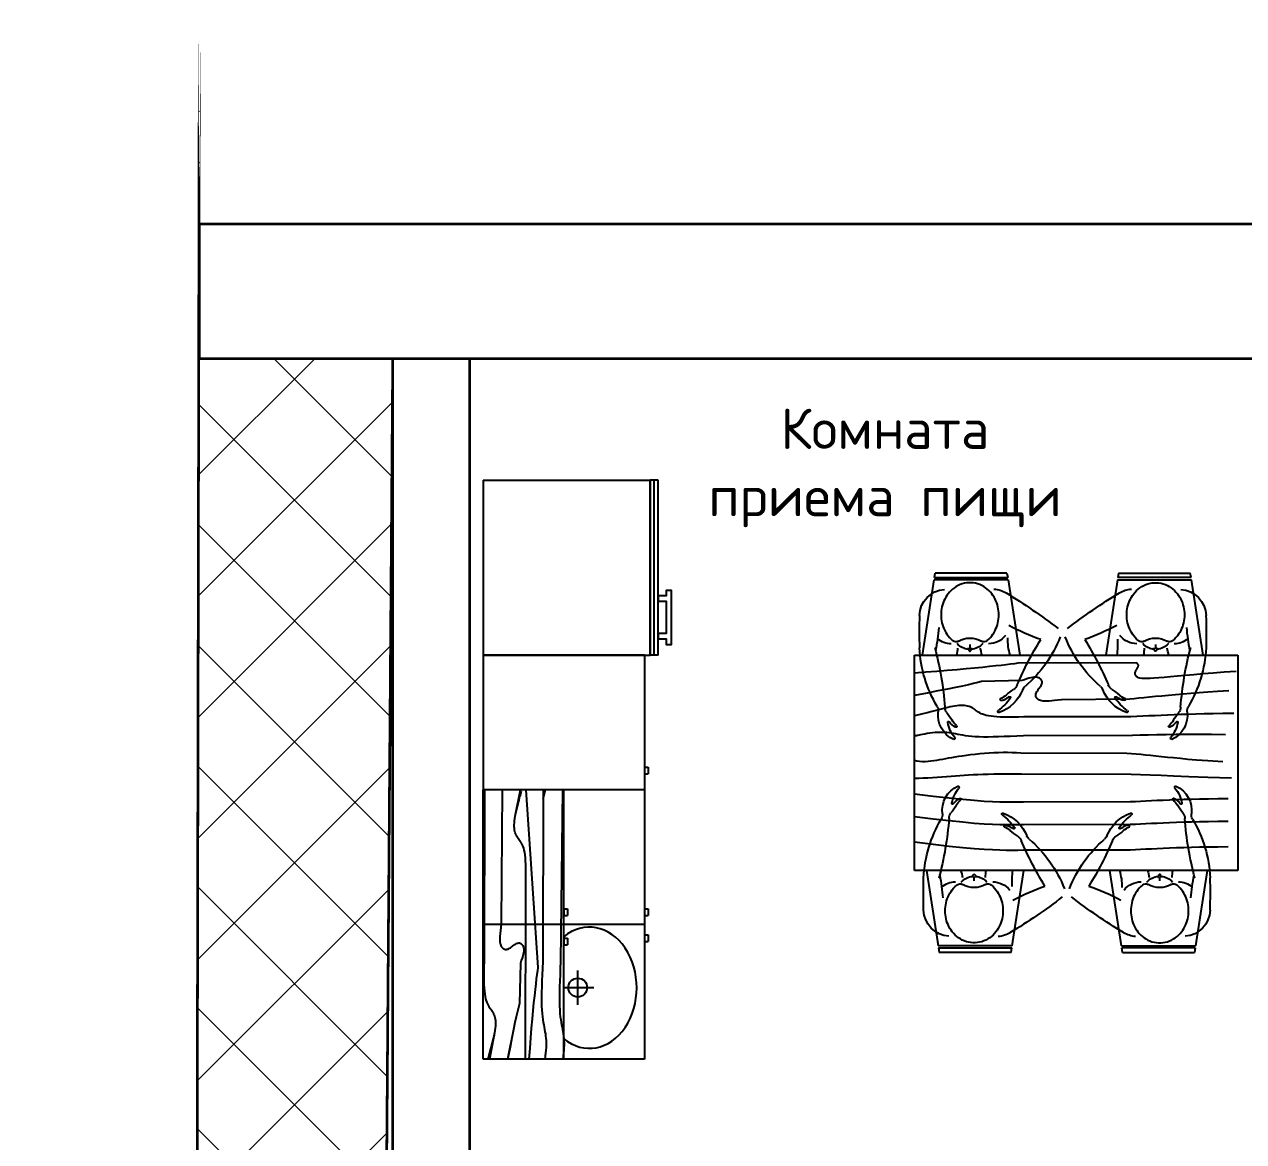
# Model space of a CAD drawing. Extents: x 2032930 to 2119419, y 2254097 to 2318481.
# Drawn here: x 2097140 to 2101666, y 2292414 to 2296561 of the extents above; entities that cross this region are included whole.
import ezdxf

# ---------------------------------------------------------------- set-up
doc = ezdxf.new("R2010")
doc.units = 0
doc.header["$LTSCALE"] = 50
for name, color, linetype in [('Наименование помещений', 7, 'CONTINUOUS'), ('Оборудование ПП', 7, 'CONTINUOUS'), ('Оборудование холодильное ПП', 5, 'CONTINUOUS')]:
    doc.layers.add(name, color=color, linetype=linetype)
doc.layers.add('Стены обмер', color=250, linetype='CONTINUOUS', lineweight=20)
doc.layers.add('Территория собственника', color=7, linetype='CONTINUOUS', lineweight=18)
doc.styles.get("Standard").update_dxf_attribs({"font": 'isocpeur.ttf'})

# ---------------------------------------------------------------- blocks, each defined once
blk = doc.blocks.new('*U89')
at = {"layer": 'Оборудование ПП', "color": 17, "linetype": 'ByBlock', "true_color": 0x78442b}
for p, q in [((0, 600), (1000, 600)), ((0, 0), (0, 600)), ((500, 0), (500, 600)), ((1000, 0), (1000, 600)), ((0, 300), (1000, 300)), ((449.1, 300), (424.6, 300)), ((424.6, 300), (424.6, 286.4)), ((449.1, 286.4), (424.6, 286.4)), ((449.1, 300), (449.1, 286.4)), ((558.1, 300), (533.7, 300)), ((533.7, 300), (533.7, 286.4)), ((558.1, 286.4), (533.7, 286.4)), ((558.1, 300), (558.1, 286.4)), ((1000, 0), (0, 0)), ((461.9, 0), (437.4, 0)), ((437.4, 0), (437.4, -13.6)), ((558.1, 0), (533.7, 0)), ((533.7, 0), (533.7, -13.6)), ((461.9, -13.6), (437.4, -13.6)), ((461.9, 0), (461.9, -13.6)), ((558.1, -13.6), (533.7, -13.6)), ((558.1, 0), (558.1, -13.6))]:
    blk.add_line(p, q, dxfattribs=at)
at = {"layer": 'Оборудование ПП', "color": 17, "linetype": 'Continuous', "true_color": 0x78442b}
for p, q in [((216.9, 588.4), (210.5, 586.2)), ((224.1, 590.4), (216.9, 588.4)), ((232.3, 592.1), (224.1, 590.4)), ((241.6, 593.5), (232.3, 592.1)), ((252.1, 594.7), (241.6, 593.5)), ((263.8, 595.6), (252.1, 594.7)), ((276.8, 596.3), (263.8, 595.6)), ((291.2, 596.6), (276.8, 596.3)), ((307.1, 596.8), (291.2, 596.6)), ((324.5, 596.6), (307.1, 596.8)), ((343.3, 596.3), (324.5, 596.6)), ((363.3, 595.7), (343.3, 596.3)), ((1000, 594.6), (363.3, 595.7)), ((38.3, 571.8), (0, 581.6)), ((98.2, 557.1), (0, 576.2)), ((51.1, 568.4), (38.3, 571.8)), ((62.1, 565.4), (51.1, 568.4)), ((71.8, 562.9), (62.1, 565.4)), ((80.8, 560.7), (71.8, 562.9)), ((89.6, 558.7), (80.8, 560.7)), ((106.6, 555.7), (98.2, 557.1)), ((114.7, 554.6), (106.6, 555.7)), ((122.4, 553.9), (114.7, 554.6)), ((129.8, 553.5), (122.4, 553.9)), ((136.8, 553.4), (129.8, 553.5)), ((143.3, 553.7), (136.8, 553.4)), ((149.3, 554.4), (143.3, 553.7)), ((154.8, 555.5), (149.3, 554.4)), ((159.9, 556.9), (154.8, 555.5)), ((164.6, 558.6), (159.9, 556.9)), ((169, 560.5), (164.6, 558.6)), ((173.2, 562.7), (169, 560.5)), ((177.1, 565.1), (173.2, 562.7)), ((180.8, 567.6), (177.1, 565.1)), ((184.4, 570.3), (180.8, 567.6)), ((188, 573), (184.4, 570.3)), ((191.7, 575.8), (188, 573)), ((195.7, 578.5), (191.7, 575.8)), ((200.1, 581.2), (195.7, 578.5)), ((205, 583.8), (200.1, 581.2)), ((210.5, 586.2), (205, 583.8)), ((110.1, 486.8), (0, 508.8)), ((44.7, 499.7), (4, 507.4)), ((79.9, 492.9), (44.7, 499.7)), ((407.9, 517.1), (407.7, 514.1)), ((407.7, 514.1), (408, 511)), ((408.6, 520.1), (407.9, 517.1)), ((408, 511), (408.7, 507.9)), ((409.7, 522.9), (408.6, 520.1)), ((408.7, 507.9), (410, 504.8)), ((411.3, 525.5), (409.7, 522.9)), ((410, 504.8), (411.7, 501.7)), ((413.3, 527.9), (411.3, 525.5)), ((411.7, 501.7), (413.8, 498.5)), ((415.7, 530.1), (413.3, 527.9)), ((413.8, 498.5), (416, 495.4)), ((418.5, 532.1), (415.7, 530.1)), ((421.8, 533.8), (418.5, 532.1)), ((425.7, 535.1), (421.8, 533.8)), ((430.3, 536.2), (425.7, 535.1)), ((435.6, 537), (430.3, 536.2)), ((441.8, 537.4), (435.6, 537)), ((449, 537.4), (441.8, 537.4)), ((457.3, 537.1), (449, 537.4)), ((466.8, 536.4), (457.3, 537.1)), ((477.4, 535.3), (466.8, 536.4)), ((489.4, 534), (477.4, 535.3)), ((502.6, 532.4), (489.4, 534)), ((1000, 528.9), (502.6, 532.4)), ((135.9, 481.5), (110.1, 486.8)), ((157.9, 476.7), (135.9, 481.5)), ((176.6, 472.4), (157.9, 476.7)), ((192.6, 468.4), (176.6, 472.4)), ((206.4, 464.6), (192.6, 468.4)), ((356, 461), (206.4, 464.6)), ((366.2, 457.8), (356, 461)), ((375, 454.9), (366.2, 457.8)), ((382.6, 452.5), (375, 454.9)), ((416, 495.4), (418.4, 492.3)), ((418.4, 492.3), (420.8, 489.2)), ((420.8, 489.2), (423.2, 486.1)), ((425.2, 454.5), (422.2, 452.4)), ((423.2, 486.1), (425.4, 482.9)), ((427.7, 456.8), (425.2, 454.5)), ((425.4, 482.9), (427.3, 479.8)), ((427.3, 479.8), (429, 476.7)), ((429.6, 459.3), (427.7, 456.8)), ((429, 476.7), (430.3, 473.6)), ((430.8, 462), (429.6, 459.3)), ((430.3, 473.6), (431.1, 470.6)), ((431.5, 464.8), (430.8, 462)), ((431.1, 470.6), (431.5, 467.6)), ((431.5, 467.6), (431.5, 464.8)), ((789.5, 451), (795, 453.5)), ((795, 453.5), (799.9, 456)), ((799.9, 456), (804.3, 458.7)), ((804.3, 458.7), (808.3, 461.5)), ((808.3, 461.5), (812, 464.3)), ((812, 464.3), (815.6, 467)), ((815.6, 467), (819.2, 469.7)), ((819.2, 469.7), (822.9, 472.2)), ((822.9, 472.2), (826.8, 474.6)), ((826.8, 474.6), (831, 476.7)), ((831, 476.7), (835.4, 478.7)), ((835.4, 478.7), (840.1, 480.4)), ((840.1, 480.4), (845.2, 481.8)), ((845.2, 481.8), (850.7, 482.8)), ((850.7, 482.8), (856.7, 483.6)), ((856.7, 483.6), (863.2, 483.9)), ((863.2, 483.9), (870.2, 483.8)), ((870.2, 483.8), (877.6, 483.4)), ((877.6, 483.4), (885.3, 482.7)), ((885.3, 482.7), (893.4, 481.6)), ((893.4, 481.6), (901.8, 480.2)), ((901.8, 480.2), (1000, 461.1)), ((910.4, 478.6), (919.2, 476.6)), ((919.2, 476.6), (928.2, 474.4)), ((928.2, 474.4), (937.9, 471.8)), ((937.9, 471.8), (948.9, 468.9)), ((948.9, 468.9), (961.7, 465.5)), ((961.7, 465.5), (1000, 459.4)), ((976.9, 461.6), (995.1, 457.1)), ((0, 442.7), (636.7, 441.5)), ((40.7, 426.7), (0, 429.8)), ((79.2, 423.6), (40.7, 426.7)), ((115.4, 420.6), (79.2, 423.6)), ((149.3, 417.7), (115.4, 420.6)), ((180.7, 414.8), (149.3, 417.7)), ((209.5, 412), (180.7, 414.8)), ((235.6, 409.3), (209.5, 412)), ((259, 406.8), (235.6, 409.3)), ((1000, 441.4), (341, 396.7)), ((389.2, 450.5), (382.6, 452.5)), ((395, 449.1), (389.2, 450.5)), ((400.4, 448.2), (395, 449.1)), ((405.5, 448), (400.4, 448.2)), ((410.2, 448.4), (405.5, 448)), ((414.6, 449.3), (410.2, 448.4)), ((418.6, 450.6), (414.6, 449.3)), ((422.2, 452.4), (418.6, 450.6)), ((636.7, 441.5), (656.7, 441)), ((656.7, 441), (675.5, 440.6)), ((675.5, 440.6), (692.9, 440.5)), ((692.9, 440.5), (708.8, 440.6)), ((708.8, 440.6), (723.2, 441)), ((723.2, 441), (736.2, 441.7)), ((736.2, 441.7), (747.9, 442.6)), ((747.9, 442.6), (758.4, 443.8)), ((758.4, 443.8), (767.7, 445.2)), ((767.7, 445.2), (775.9, 446.9)), ((775.9, 446.9), (783.1, 448.8)), ((783.1, 448.8), (789.5, 451)), ((33.8, 366.6), (0, 370.1)), ((23.9, 367.6), (14.1, 368.9)), ((43.3, 365.9), (33.8, 366.6)), ((52.5, 365.6), (43.3, 365.9)), ((61.2, 365.6), (52.5, 365.6)), ((69.5, 366), (61.2, 365.6)), ((77.7, 366.6), (69.5, 366)), ((85.7, 367.5), (77.7, 366.6)), ((93.7, 368.6), (85.7, 367.5)), ((101.8, 370), (93.7, 368.6)), ((110, 371.5), (101.8, 370)), ((118.5, 373.1), (110, 371.5)), ((127.4, 374.8), (118.5, 373.1)), ((136.8, 376.4), (127.4, 374.8)), ((146.9, 378.1), (136.8, 376.4)), ((157.9, 379.5), (146.9, 378.1)), ((169.9, 380.8), (157.9, 379.5)), ((183, 381.9), (169.9, 380.8)), ((197.4, 382.6), (183, 381.9)), ((213.3, 382.9), (197.4, 382.6)), ((230.5, 382.9), (213.3, 382.9)), ((249.1, 382.6), (230.5, 382.9)), ((269.1, 382), (249.1, 382.6)), ((279.8, 404.4), (259, 406.8)), ((290.5, 381.3), (269.1, 382)), ((298.1, 402.2), (279.8, 404.4)), ((313.2, 380.4), (290.5, 381.3)), ((314.3, 400.1), (298.1, 402.2)), ((337.3, 379.4), (313.2, 380.4)), ((328.5, 398.3), (314.3, 400.1)), ((341, 396.7), (328.5, 398.3)), ((362.7, 378.4), (337.3, 379.4)), ((1000, 377.1), (362.7, 378.4)), ((966.7, 376.9), (1000, 367.4)), ((33.8, 300.1), (0, 303.6)), ((23.9, 301.1), (14.1, 302.4)), ((43.3, 299.4), (33.8, 300.1)), ((52.5, 299.1), (43.3, 299.4)), ((61.2, 299.1), (52.5, 299.1)), ((69.5, 299.5), (61.2, 299.1)), ((77.7, 300.1), (69.5, 299.5)), ((85.7, 301), (77.7, 300.1)), ((93.7, 302.2), (85.7, 301)), ((101.8, 303.5), (93.7, 302.2)), ((110, 305), (101.8, 303.5)), ((118.5, 306.6), (110, 305)), ((127.4, 308.3), (118.5, 306.6)), ((136.8, 310), (127.4, 308.3)), ((146.9, 311.6), (136.8, 310)), ((157.9, 313.1), (146.9, 311.6)), ((169.9, 314.4), (157.9, 313.1)), ((183, 315.4), (169.9, 314.4)), ((197.4, 316.1), (183, 315.4)), ((213.3, 316.4), (197.4, 316.1)), ((230.5, 316.4), (213.3, 316.4)), ((249.1, 316.1), (230.5, 316.4)), ((269.1, 315.6), (249.1, 316.1)), ((290.5, 314.8), (269.1, 315.6)), ((313.2, 313.9), (290.5, 314.8)), ((337.3, 313), (313.2, 313.9)), ((362.7, 311.9), (337.3, 313)), ((1000, 304.3), (362.7, 311.9))]:
    blk.add_line(p, q, dxfattribs=at)
at = {"layer": 'Оборудование ПП', "color": 5, "ltscale": 10}
for p, q in [((265.9, 300), (265.9, 188.3)), ((201.6, 248.3), (329.1, 248.3))]:
    blk.add_line(p, q, dxfattribs=at)
blk.add_circle((265.9, 248.3), 35, dxfattribs=at)
blk.add_ellipse((265.4, 205), major_axis=(225, 0), ratio=0.780262, start_param=2.569653, end_param=6.855125, dxfattribs=at)
blk = doc.blocks.new('*U865')
at = {"layer": 'Оборудование ПП', "color": 17, "linetype": 'ByBlock', "true_color": 0x78442b}
for p, q in [((41.3, 667.7), (41.3, 47.7)), ((691.3, 667.7), (41.3, 667.7)), ((691.3, 667.7), (691.3, 47.7)), ((691.3, 47.7), (41.3, 47.7))]:
    blk.add_line(p, q, dxfattribs=at)
at = {"layer": 'Оборудование холодильное ПП'}
for p, q in [((41.2, 17.8), (41.3, 47.7)), ((41.3, 47.7), (691.3, 47.7)), ((691.2, 17.8), (691.3, 47.7)), ((41.2, 32.8), (691.3, 32.8)), ((41.2, 17.8), (691.2, 17.8))]:
    blk.add_line(p, q, dxfattribs=at)
blk.add_lwpolyline([(101.3, 17.7), (101.3, -12.3), (81.3, -12.3), (81.3, -32.3), (281.3, -32.3), (281.3, -12.3), (261.3, -12.3), (261.3, 17.7), (241.3, 17.7), (241.3, -12.3), (121.3, -12.3), (121.3, 17.7), (101.3, 17.7)], dxfattribs=at)
blk = doc.blocks.new('*U680')
at = {"layer": 'Оборудование ПП', "color": 17, "linetype": 'Continuous', "true_color": 0x78442b}
for p, q in [((88.1, 1087.6), (90.7, 1104.2)), ((88.1, 1087.6), (359.8, 1087.6)), ((357.3, 1104.2), (90.7, 1104.2)), ((357.3, 1104.2), (359.9, 1087.6)), ((771.2, 1104.2), (768.6, 1087.6)), ((1040.4, 1087.6), (768.6, 1087.6)), ((771.2, 1104.2), (1037.7, 1104.2)), ((1040.4, 1087.6), (1037.7, 1104.2)), ((43.2, 800.2), (86.8, 1079.2)), ((361.1, 1079.2), (86.7, 1079.2)), ((361.2, 1079.2), (404.8, 800.2)), ((767.3, 1079.2), (723.7, 800.2)), ((767.3, 1079.2), (1041.7, 1079.2)), ((1085.3, 800.2), (1041.7, 1079.2)), ((-1.8, 800.2), (-1.8, 0.5)), ((1198.3, 800.2), (-1.8, 800.2)), ((1198.3, 0.5), (1198.3, 800.2)), ((314.9, 724.9), (287.8, 723.9)), ((339, 725.3), (314.9, 724.9)), ((361.5, 725.4), (339, 725.3)), ((382.6, 725.3), (361.5, 725.4)), ((402.7, 724.8), (382.6, 725.3)), ((799.3, 724.2), (402.7, 724.8)), ((818.5, 723.4), (799.3, 724.2)), ((67.7, 703.9), (-1.8, 695.5)), ((127.1, 710.6), (67.7, 703.9)), ((177.6, 715.7), (127.1, 710.6)), ((220.4, 719.5), (177.6, 715.7)), ((256.8, 722.2), (220.4, 719.5)), ((287.8, 723.9), (256.8, 722.2)), ((837.8, 722.5), (818.5, 723.4)), ((857.4, 721.5), (837.8, 722.5)), ((877.8, 720.5), (857.4, 721.5)), ((899.1, 719.4), (877.8, 720.5)), ((921.7, 718.4), (899.1, 719.4)), ((945.6, 717.4), (921.7, 718.4)), ((970.9, 716.5), (945.6, 717.4)), ((997.8, 715.6), (970.9, 716.5)), ((1026.5, 714.8), (997.8, 715.6)), ((1057, 714.1), (1026.5, 714.8)), ((1089.5, 713.5), (1057, 714.1)), ((1124.4, 713.1), (1089.5, 713.5)), ((1163.3, 712.9), (1124.4, 713.1)), ((67.7, 609.5), (-1.8, 601.1)), ((127.1, 616.2), (67.7, 609.5)), ((177.6, 621.3), (127.1, 616.2)), ((220.4, 625.1), (177.6, 621.3)), ((256.8, 627.8), (220.4, 625.1)), ((287.8, 629.5), (256.8, 627.8)), ((314.9, 630.5), (287.8, 629.5)), ((339, 630.9), (314.9, 630.5)), ((361.5, 631.1), (339, 630.9)), ((382.6, 630.9), (361.5, 631.1)), ((402.7, 630.4), (382.6, 630.9)), ((799.3, 629.8), (402.7, 630.4)), ((818.5, 629), (799.3, 629.8)), ((837.8, 628.1), (818.5, 629)), ((857.4, 627.1), (837.8, 628.1)), ((877.8, 626.1), (857.4, 627.1)), ((899.1, 625.1), (877.8, 626.1)), ((921.7, 624), (899.1, 625.1)), ((945.6, 623), (921.7, 624)), ((970.9, 622.1), (945.6, 623)), ((997.8, 621.2), (970.9, 622.1)), ((1026.5, 620.4), (997.8, 621.2)), ((1057, 619.7), (1026.5, 620.4)), ((1089.5, 619.1), (1057, 619.7)), ((1124.4, 618.7), (1089.5, 619.1)), ((1163.3, 618.5), (1124.4, 618.7)), ((256.8, 543.6), (220.4, 540.9)), ((287.8, 545.3), (256.8, 543.6)), ((314.9, 546.3), (287.8, 545.3)), ((339, 546.8), (314.9, 546.3)), ((361.5, 546.9), (339, 546.8)), ((382.6, 546.7), (361.5, 546.9)), ((402.7, 546.3), (382.6, 546.7)), ((799.3, 545.6), (402.7, 546.3)), ((818.5, 544.8), (799.3, 545.6)), ((837.8, 543.9), (818.5, 544.8)), ((857.4, 542.9), (837.8, 543.9)), ((67.7, 525.3), (-1.8, 516.9)), ((127.1, 532), (67.7, 525.3)), ((177.6, 537.2), (127.1, 532)), ((220.4, 540.9), (177.6, 537.2)), ((877.8, 541.9), (857.4, 542.9)), ((899.1, 540.9), (877.8, 541.9)), ((921.7, 539.8), (899.1, 540.9)), ((945.6, 538.9), (921.7, 539.8)), ((970.9, 537.9), (945.6, 538.9)), ((997.8, 537), (970.9, 537.9)), ((1026.5, 536.2), (997.8, 537)), ((1057, 535.5), (1026.5, 536.2)), ((1089.5, 535), (1057, 535.5)), ((1124.4, 534.5), (1089.5, 535)), ((1163.3, 534.3), (1124.4, 534.5)), ((14.2, 458.4), (-1.8, 458.6)), ((30.8, 457.9), (14.2, 458.4)), ((47.8, 457.1), (30.8, 457.9)), ((65.2, 456.1), (47.8, 457.1)), ((82.7, 454.9), (65.2, 456.1)), ((100.1, 453.6), (82.7, 454.9)), ((117.4, 452.3), (100.1, 453.6)), ((1087.2, 455), (1017, 452.3)), ((1174.6, 457.8), (1087.2, 455)), ((134.3, 451), (117.4, 452.3)), ((150.7, 449.7), (134.3, 451)), ((166.9, 448.5), (150.7, 449.7)), ((183, 447.4), (166.9, 448.5)), ((199.3, 446.4), (183, 447.4)), ((216.1, 445.4), (199.3, 446.4)), ((233.6, 444.6), (216.1, 445.4)), ((252.1, 443.9), (233.6, 444.6)), ((271.7, 443.3), (252.1, 443.9)), ((292.8, 442.9), (271.7, 443.3)), ((315.4, 442.6), (292.8, 442.9)), ((339.9, 442.5), (315.4, 442.6)), ((366.5, 442.6), (339.9, 442.5)), ((395.2, 443), (366.5, 442.6)), ((803.3, 443.7), (395.2, 443)), ((837.1, 444.7), (803.3, 443.7)), ((873.6, 446.1), (837.1, 444.7)), ((913.7, 447.9), (873.6, 446.1)), ((960.3, 449.9), (913.7, 447.9)), ((1017, 452.3), (960.3, 449.9)), ((7.8, 394.5), (-1.8, 392)), ((17.7, 396.1), (7.8, 394.5)), ((27.8, 396.7), (17.7, 396.1)), ((38.2, 396.6), (27.8, 396.7)), ((48.8, 395.8), (38.2, 396.6)), ((59.4, 394.6), (48.8, 395.8)), ((70.1, 393), (59.4, 394.6)), ((80.8, 391.3), (70.1, 393)), ((91.5, 389.4), (80.8, 391.3)), ((102.2, 387.5), (91.5, 389.4)), ((113.2, 385.5), (102.2, 387.5)), ((124.5, 383.5), (113.2, 385.5)), ((136.2, 381.5), (124.5, 383.5)), ((148.7, 379.5), (136.2, 381.5)), ((161.8, 377.4), (148.7, 379.5)), ((175.9, 375.3), (161.8, 377.4)), ((191, 373.2), (175.9, 375.3)), ((206.9, 371.2), (191, 373.2)), ((223.5, 369.3), (206.9, 371.2)), ((240.6, 367.5), (223.5, 369.3)), ((258.1, 365.9), (240.6, 367.5)), ((275.7, 364.6), (258.1, 365.9)), ((293.2, 363.5), (275.7, 364.6)), ((310.6, 362.8), (293.2, 363.5)), ((327.6, 362.5), (310.6, 362.8)), ((344.3, 362.5), (327.6, 362.5)), ((360.8, 362.9), (344.3, 362.5)), ((377.2, 363.5), (360.8, 362.9)), ((393.6, 364.4), (377.2, 363.5)), ((787.1, 365.5), (393.6, 364.4)), ((803.9, 366.9), (787.1, 365.5)), ((820.9, 368.4), (803.9, 366.9)), ((838.3, 370), (820.9, 368.4)), ((856.2, 371.7), (838.3, 370)), ((874.9, 373.6), (856.2, 371.7)), ((894.5, 375.6), (874.9, 373.6)), ((915.2, 377.8), (894.5, 375.6)), ((937.1, 380.1), (915.2, 377.8)), ((960.5, 382.5), (937.1, 380.1)), ((985.4, 385), (960.5, 382.5)), ((1012.7, 387.7), (985.4, 385)), ((1045.5, 390.5), (1012.7, 387.7)), ((1087.8, 393.3), (1045.5, 390.5)), ((1143.4, 396.3), (1087.8, 393.3)), ((0.8, 300.3), (-1.8, 300.3)), ((2.6, 300.3), (0.8, 300.3)), ((3.9, 300.2), (2.6, 300.3)), ((5.1, 300), (3.9, 300.2)), ((6.5, 299.7), (5.1, 300)), ((8.5, 299.2), (6.5, 299.7)), ((11.4, 298.5), (8.5, 299.2)), ((15.6, 297.6), (11.4, 298.5)), ((21.3, 296.4), (15.6, 297.6)), ((28.3, 295.1), (21.3, 296.4)), ((36.5, 293.6), (28.3, 295.1)), ((45.5, 292.2), (36.5, 293.6)), ((55, 290.8), (45.5, 292.2)), ((64.9, 289.5), (55, 290.8)), ((74.7, 288.5), (64.9, 289.5)), ((84.3, 287.8), (74.7, 288.5)), ((93.4, 287.5), (84.3, 287.8)), ((102.1, 287.5), (93.4, 287.5)), ((110.5, 287.9), (102.1, 287.5)), ((118.6, 288.5), (110.5, 287.9)), ((126.7, 289.4), (118.6, 288.5)), ((134.7, 290.6), (126.7, 289.4)), ((142.7, 291.9), (134.7, 290.6)), ((150.9, 293.4), (142.7, 291.9)), ((159.4, 295), (150.9, 293.4)), ((168.3, 296.7), (159.4, 295)), ((177.7, 298.4), (168.3, 296.7)), ((187.9, 300), (177.7, 298.4)), ((198.9, 301.5), (187.9, 300)), ((210.9, 302.8), (198.9, 301.5)), ((224, 303.8), (210.9, 302.8)), ((238.4, 304.5), (224, 303.8)), ((254.2, 304.8), (238.4, 304.5)), ((271.4, 304.8), (254.2, 304.8)), ((290, 304.5), (271.4, 304.8)), ((310.1, 304), (290, 304.5)), ((331.4, 303.2), (310.1, 304)), ((354.2, 302.3), (331.4, 303.2)), ((378.2, 301.4), (354.2, 302.3)), ((403.6, 300.3), (378.2, 301.4)), ((807.3, 299.3), (403.6, 300.3)), ((835.6, 298.3), (807.3, 299.3)), ((865.8, 297.4), (835.6, 298.3)), ((898.1, 296.6), (865.8, 297.4)), ((932.8, 296), (898.1, 296.6)), ((970.2, 295.5), (932.8, 296)), ((1010.5, 295.4), (970.2, 295.5)), ((1054.1, 295.5), (1010.5, 295.4)), ((1101.2, 295.9), (1054.1, 295.5)), ((1152.4, 296.8), (1101.2, 295.9)), ((282.6, 227.7), (273.3, 226.2)), ((293.1, 228.8), (282.6, 227.7)), ((304.7, 229.7), (293.1, 228.8)), ((317.8, 230.4), (304.7, 229.7)), ((332.2, 230.8), (317.8, 230.4)), ((348.1, 230.9), (332.2, 230.8)), ((365.5, 230.8), (348.1, 230.9)), ((384.2, 230.4), (365.5, 230.8)), ((404.2, 229.9), (384.2, 230.4)), ((802.1, 229.2), (404.2, 229.9)), ((823.8, 228.3), (802.1, 229.2)), ((846.1, 227.4), (823.8, 228.3)), ((868.8, 226.4), (846.1, 227.4)), ((891.7, 225.4), (868.8, 226.4)), ((24.1, 219.5), (-1.8, 225.4)), ((45.8, 214.3), (24.1, 219.5)), ((64, 209.8), (45.8, 214.3)), ((79.2, 205.9), (64, 209.8)), ((92.1, 202.5), (79.2, 205.9)), ((103, 199.6), (92.1, 202.5)), ((112.8, 197), (103, 199.6)), ((121.8, 194.8), (112.8, 197)), ((130.5, 192.9), (121.8, 194.8)), ((139.1, 191.2), (130.5, 192.9)), ((147.5, 189.8), (139.1, 191.2)), ((155.6, 188.7), (147.5, 189.8)), ((163.4, 188), (155.6, 188.7)), ((170.8, 187.6), (163.4, 188)), ((177.7, 187.5), (170.8, 187.6)), ((184.2, 187.9), (177.7, 187.5)), ((190.2, 188.6), (184.2, 187.9)), ((195.8, 189.7), (190.2, 188.6)), ((200.9, 191), (195.8, 189.7)), ((205.6, 192.7), (200.9, 191)), ((210, 194.7), (205.6, 192.7)), ((214.1, 196.9), (210, 194.7)), ((218, 199.2), (214.1, 196.9)), ((221.7, 201.8), (218, 199.2)), ((225.3, 204.4), (221.7, 201.8)), ((228.9, 207.2), (225.3, 204.4)), ((232.7, 209.9), (228.9, 207.2)), ((236.7, 212.7), (232.7, 209.9)), ((241, 215.4), (236.7, 212.7)), ((245.9, 218), (241, 215.4)), ((251.5, 220.4), (245.9, 218)), ((257.8, 222.6), (251.5, 220.4)), ((265.1, 224.5), (257.8, 222.6)), ((273.3, 226.2), (265.1, 224.5)), ((914.6, 224.3), (891.7, 225.4)), ((938, 223.3), (914.6, 224.3)), ((962.1, 222.3), (938, 223.3)), ((987.3, 221.4), (962.1, 222.3)), ((1014, 220.5), (987.3, 221.4)), ((1042.6, 219.7), (1014, 220.5)), ((1073.4, 219), (1042.6, 219.7)), ((1106.9, 218.4), (1073.4, 219)), ((1143.4, 217.9), (1106.9, 218.4)), ((1184.1, 217.5), (1143.4, 217.9)), ((45, 141.6), (-1.8, 150.4)), ((85.6, 133.8), (45, 141.6)), ((448.8, 151.3), (448.6, 148.3)), ((448.6, 148.3), (448.9, 145.2)), ((449.5, 154.2), (448.8, 151.3)), ((448.9, 145.2), (449.7, 142.1)), ((450.6, 157), (449.5, 154.2)), ((449.7, 142.1), (451, 138.9)), ((452.2, 159.6), (450.6, 157)), ((451, 138.9), (452.7, 135.8)), ((454.2, 162.1), (452.2, 159.6)), ((452.7, 135.8), (454.7, 132.7)), ((456.6, 164.3), (454.2, 162.1)), ((459.4, 166.2), (456.6, 164.3)), ((462.7, 167.9), (459.4, 166.2)), ((466.6, 169.3), (462.7, 167.9)), ((471.2, 170.3), (466.6, 169.3)), ((476.6, 171.1), (471.2, 170.3)), ((482.8, 171.5), (476.6, 171.1)), ((490, 171.5), (482.8, 171.5)), ((498.3, 171.2), (490, 171.5)), ((507.7, 170.5), (498.3, 171.2)), ((518.4, 169.5), (507.7, 170.5)), ((530.3, 168.1), (518.4, 169.5)), ((543.6, 166.5), (530.3, 168.1)), ((797.5, 164.7), (543.6, 166.5)), ((813.5, 162.8), (797.5, 164.7)), ((831, 160.8), (813.5, 162.8)), ((850, 158.7), (831, 160.8)), ((870.6, 156.6), (850, 158.7)), ((892.7, 154.5), (870.6, 156.6)), ((916.2, 152.4), (892.7, 154.5)), ((941.2, 150.2), (916.2, 152.4)), ((967.6, 148), (941.2, 150.2)), ((995.4, 145.6), (967.6, 148)), ((1024.4, 143.2), (995.4, 145.6)), ((1054.8, 140.7), (1024.4, 143.2)), ((1086.8, 138), (1054.8, 140.7)), ((1122.9, 135.5), (1086.8, 138)), ((120.8, 127), (85.6, 133.8)), ((151, 121), (120.8, 127)), ((176.8, 115.6), (151, 121)), ((198.8, 110.9), (176.8, 115.6)), ((217.5, 106.5), (198.8, 110.9)), ((233.5, 102.5), (217.5, 106.5)), ((247.3, 98.7), (233.5, 102.5)), ((396.9, 95.2), (247.3, 98.7)), ((407.2, 91.9), (396.9, 95.2)), ((415.9, 89), (407.2, 91.9)), ((454.7, 132.7), (457, 129.6)), ((457, 129.6), (459.4, 126.4)), ((459.4, 126.4), (461.8, 123.3)), ((461.8, 123.3), (464.1, 120.2)), ((464.1, 120.2), (466.3, 117.1)), ((468.6, 90.9), (466.1, 88.6)), ((466.3, 117.1), (468.3, 114)), ((468.3, 114), (469.9, 110.8)), ((470.5, 93.5), (468.6, 90.9)), ((469.9, 110.8), (471.2, 107.8)), ((471.7, 96.1), (470.5, 93.5)), ((471.2, 107.8), (472.1, 104.7)), ((472.4, 98.9), (471.7, 96.1)), ((472.1, 104.7), (472.5, 101.8)), ((472.5, 101.8), (472.4, 98.9)), ((1165.6, 133.2), (1122.9, 135.5)), ((40.9, 64), (-1.8, 67.1)), ((81.6, 60.9), (40.9, 64)), ((120.1, 57.8), (81.6, 60.9)), ((156.4, 54.8), (120.1, 57.8)), ((190.3, 51.8), (156.4, 54.8)), ((221.6, 48.9), (190.3, 51.8)), ((250.5, 46.2), (221.6, 48.9)), ((276.6, 43.5), (250.5, 46.2)), ((423.5, 86.6), (415.9, 89)), ((430.1, 84.6), (423.5, 86.6)), ((436, 83.2), (430.1, 84.6)), ((441.4, 82.4), (436, 83.2)), ((446.4, 82.2), (441.4, 82.4)), ((451.2, 82.5), (446.4, 82.2)), ((455.6, 83.4), (451.2, 82.5)), ((459.6, 84.8), (455.6, 83.4)), ((463.1, 86.5), (459.6, 84.8)), ((466.1, 88.6), (463.1, 86.5)), ((817.9, 71.1), (817.7, 68.3)), ((817.7, 68.3), (818, 65.6)), ((818.5, 73.8), (817.9, 71.1)), ((818, 65.6), (818.6, 62.8)), ((819.7, 76.4), (818.5, 73.8)), ((818.6, 62.8), (819.5, 60.1)), ((819.5, 60.1), (820.6, 57.6)), ((821.4, 78.8), (819.7, 76.4)), ((820.6, 57.6), (822, 55.2)), ((823.6, 81), (821.4, 78.8)), ((822, 55.2), (823.4, 52.9)), ((823.4, 52.9), (824.9, 50.6)), ((826.6, 82.9), (823.6, 81)), ((824.9, 50.6), (826.2, 48.4)), ((826.2, 48.4), (827.5, 46.3)), ((830.5, 84.6), (826.6, 82.9)), ((827.5, 46.3), (828.5, 44.2)), ((835.5, 85.9), (830.5, 84.6)), ((842, 86.9), (835.5, 85.9)), ((850.2, 87.5), (842, 86.9)), ((860.3, 87.6), (850.2, 87.5)), ((872.7, 87.3), (860.3, 87.6)), ((887.5, 86.5), (872.7, 87.3)), ((905, 85.2), (887.5, 86.5)), ((925.3, 83.5), (905, 85.2)), ((948.4, 81.4), (925.3, 83.5)), ((974.4, 78.9), (948.4, 81.4)), ((1003.2, 76.2), (974.4, 78.9)), ((1035, 73.3), (1003.2, 76.2)), ((1069.8, 70.2), (1035, 73.3)), ((1107.5, 67.1), (1069.8, 70.2)), ((1148.5, 64), (1107.5, 67.1)), ((1193.1, 61), (1148.5, 64)), ((-1.8, 0.5), (1198.3, 0.5)), ((27.8, 0.5), (71.4, -278.6)), ((299.9, 41), (276.6, 43.5)), ((320.7, 38.6), (299.9, 41)), ((339.1, 36.3), (320.7, 38.6)), ((355.3, 34.3), (339.1, 36.3)), ((345.8, -278.6), (389.3, 0.5)), ((369.5, 32.4), (355.3, 34.3)), ((381.9, 30.8), (369.5, 32.4)), ((823.3, 29.4), (381.9, 30.8)), ((751.9, -278.6), (708.3, 0.5)), ((825.3, 30.8), (823.3, 29.4)), ((826.9, 32.4), (825.3, 30.8)), ((828.1, 34.1), (826.9, 32.4)), ((829, 36), (828.1, 34.1)), ((828.5, 44.2), (829.2, 42.1)), ((829.4, 38), (829, 36)), ((829.2, 42.1), (829.5, 40)), ((829.5, 40), (829.4, 38)), ((1069.8, 0.5), (1026.2, -278.6)), ((345.7, -278.6), (71.3, -278.6)), ((72.6, -286.9), (344.4, -286.9)), ((72.7, -286.9), (75.3, -303.6)), ((341.8, -303.6), (75.3, -303.6)), ((341.8, -303.6), (344.5, -286.9)), ((751.9, -278.6), (1026.3, -278.6)), ((1025, -286.9), (753.2, -286.9)), ((755.8, -303.6), (753.2, -286.9)), ((755.8, -303.6), (1022.3, -303.6)), ((1024.9, -286.9), (1022.3, -303.6))]:
    blk.add_line(p, q, dxfattribs=at)
at = {"layer": 'Оборудование ПП', "color": 3}
for p, q in [((219.7, 839), (219.7, 822.4)), ((908.7, 839), (908.7, 822.4)), ((204.3, -38.3), (204.3, -21.8)), ((893.3, -38.3), (893.3, -21.8))]:
    blk.add_line(p, q, dxfattribs=at)
for points in [[(283, 853.6), (284, 854.4), (290, 859.8), (295.5, 865.5), (300.6, 871.6), (305.3, 877.9), (309.4, 884.5), (313.1, 891.3), (316.4, 898.3), (319.2, 905.4), (321.6, 912.6), (323.5, 919.9), (325, 927.3), (326.1, 934.8), (326.7, 942.2), (326.9, 949.7), (326.7, 957.2), (326.1, 964.6), (325, 972.1), (323.5, 979.5), (321.6, 986.8), (319.2, 994), (316.4, 1001.1), (313.1, 1008.1), (309.4, 1014.9), (305.3, 1021.5), (300.6, 1027.8), (295.5, 1033.9), (290, 1039.6), (284, 1045), (277.6, 1049.9), (270.8, 1054.4), (263.6, 1058.3), (256.1, 1061.7), (248.4, 1064.4), (240.3, 1066.5), (232.2, 1068), (223.9, 1068.7), (215.6, 1068.7), (207.3, 1068), (199.1, 1066.5), (191.1, 1064.4), (183.4, 1061.7), (175.9, 1058.3), (168.7, 1054.4), (161.9, 1049.9), (155.5, 1045), (149.5, 1039.6), (144, 1033.9), (138.9, 1027.8), (134.2, 1021.5), (130.1, 1014.9), (126.3, 1008.1), (123.1, 1001.1), (120.3, 994), (117.9, 986.8), (116, 979.5), (114.5, 972.1), (113.4, 964.6), (112.8, 957.2), (112.6, 949.7), (112.8, 942.2), (113.4, 934.8), (114.5, 927.3), (116, 919.9), (117.9, 912.6), (120.3, 905.4), (123.1, 898.3), (126.3, 891.3), (130.1, 884.5), (134.2, 877.9), (138.9, 871.6), (143.9, 865.5), (149.5, 859.8), (155.5, 854.4), (156.5, 853.6)], [(845.5, 853.6), (844.4, 854.4), (838.4, 859.8), (832.9, 865.5), (827.8, 871.6), (823.2, 877.9), (819, 884.5), (815.3, 891.3), (812, 898.3), (809.2, 905.4), (806.9, 912.6), (804.9, 919.9), (803.4, 927.3), (802.4, 934.8), (801.7, 942.2), (801.5, 949.7), (801.7, 957.2), (802.4, 964.6), (803.4, 972.1), (804.9, 979.5), (806.9, 986.8), (809.2, 994), (812, 1001.1), (815.3, 1008.1), (819, 1014.9), (823.2, 1021.5), (827.8, 1027.8), (832.9, 1033.9), (838.4, 1039.6), (844.4, 1045), (850.8, 1049.9), (857.6, 1054.4), (864.8, 1058.3), (872.3, 1061.7), (880.1, 1064.4), (888.1, 1066.5), (896.3, 1068), (904.5, 1068.7), (912.9, 1068.7), (921.1, 1068), (929.3, 1066.5), (937.3, 1064.4), (945.1, 1061.7), (952.6, 1058.3), (959.8, 1054.4), (966.6, 1049.9), (973, 1045), (978.9, 1039.6), (984.5, 1033.9), (989.6, 1027.8), (994.2, 1021.5), (998.4, 1014.9), (1002.1, 1008.1), (1005.4, 1001.1), (1008.2, 994), (1010.5, 986.8), (1012.5, 979.5), (1013.9, 972.1), (1015, 964.6), (1015.6, 957.2), (1015.9, 949.7), (1015.6, 942.2), (1015, 934.8), (1014, 927.3), (1012.5, 919.9), (1010.5, 912.6), (1008.2, 905.4), (1005.4, 898.3), (1002.1, 891.3), (998.4, 884.5), (994.2, 877.9), (989.6, 871.6), (984.5, 865.5), (978.9, 859.8), (973, 854.4), (971.9, 853.6)], [(213.4, 826.6), (213.4, 826.4), (213.5, 825.7), (213.6, 824.8), (213.8, 823.9), (214, 822.9), (214.3, 821.8), (214.6, 820.6), (215.1, 819.3), (215.7, 817.9), (216.4, 816.5), (217.4, 815.3), (218.5, 814.5), (219.7, 814.2), (221, 814.5), (222.1, 815.3), (223.1, 816.5), (223.8, 817.9), (224.4, 819.3), (224.9, 820.6), (225.2, 821.8), (225.5, 822.9), (225.7, 823.9), (225.9, 824.8), (226, 825.7), (226.1, 826.4), (226.1, 826.6)], [(915.1, 826.6), (915.1, 826.4), (914.9, 825.7), (914.8, 824.8), (914.7, 823.9), (914.5, 822.9), (914.2, 821.8), (913.8, 820.6), (913.4, 819.3), (912.8, 817.9), (912, 816.5), (911.1, 815.3), (909.9, 814.5), (908.7, 814.2), (907.5, 814.5), (906.3, 815.3), (905.4, 816.5), (904.6, 817.9), (904, 819.3), (903.6, 820.6), (903.2, 821.8), (902.9, 822.9), (902.7, 823.9), (902.6, 824.8), (902.4, 825.7), (902.3, 826.4), (902.3, 826.6)], [(331.7, 637.6), (331.6, 637.4), (331.2, 636.1), (331.2, 634.9), (331.7, 633.9), (332.6, 633.1), (333.8, 632.6), (335.1, 632.3), (336.5, 632.2), (337.8, 632.2), (339, 632.3), (340.1, 632.5), (341.1, 632.7), (342, 632.9), (342.8, 633.1), (343.5, 633.3), (344.2, 633.5), (344.8, 633.6), (345.3, 633.8), (345.9, 634), (346.4, 634.2), (346.8, 634.4), (347.3, 634.5), (347.7, 634.7), (348.1, 634.9), (348.6, 635.1), (349, 635.3), (349.4, 635.4), (349.8, 635.6), (350.2, 635.8), (350.6, 636), (351, 636.3), (351.5, 636.5), (352, 636.7), (352.4, 637), (352.9, 637.3), (353.5, 637.6), (354.1, 638), (354.7, 638.4), (355.2, 638.7)], [(796.7, 637.6), (796.8, 637.4), (797.2, 636.1), (797.2, 634.9), (796.8, 633.9), (795.9, 633.1), (794.7, 632.6), (793.3, 632.3), (791.9, 632.2), (790.6, 632.2), (789.4, 632.3), (788.3, 632.5), (787.3, 632.7), (786.4, 632.9), (785.6, 633.1), (784.9, 633.3), (784.3, 633.5), (783.7, 633.6), (783.1, 633.8), (782.6, 634), (782.1, 634.2), (781.6, 634.4), (781.2, 634.5), (780.7, 634.7), (780.3, 634.9), (779.9, 635.1), (779.5, 635.3), (779.1, 635.4), (778.7, 635.6), (778.2, 635.8), (777.8, 636), (777.4, 636.3), (777, 636.5), (776.5, 636.7), (776, 637), (775.5, 637.3), (774.9, 637.6), (774.4, 638), (773.7, 638.4), (773.2, 638.7)], [(316.3, 163.1), (316.2, 163.3), (315.8, 164.5), (315.8, 165.7), (316.3, 166.8), (317.2, 167.6), (318.4, 168.1), (319.7, 168.4), (321.1, 168.5), (322.4, 168.4), (323.6, 168.3), (324.7, 168.2), (325.7, 168), (326.6, 167.8), (327.4, 167.6), (328.1, 167.4), (328.8, 167.2), (329.4, 167), (329.9, 166.8), (330.5, 166.6), (331, 166.5), (331.4, 166.3), (331.9, 166.1), (332.3, 165.9), (332.7, 165.8), (333.2, 165.6), (333.6, 165.4), (334, 165.2), (334.4, 165), (334.8, 164.8), (335.2, 164.6), (335.6, 164.4), (336.1, 164.2), (336.5, 163.9), (337, 163.6), (337.5, 163.3), (338.1, 163), (338.7, 162.7), (339.3, 162.3), (339.8, 161.9)], [(781.3, 163.1), (781.4, 163.3), (781.8, 164.5), (781.8, 165.7), (781.4, 166.8), (780.5, 167.6), (779.3, 168.1), (777.9, 168.4), (776.5, 168.5), (775.2, 168.4), (774, 168.3), (772.9, 168.2), (771.9, 168), (771, 167.8), (770.2, 167.6), (769.5, 167.4), (768.9, 167.2), (768.3, 167), (767.7, 166.8), (767.2, 166.6), (766.7, 166.5), (766.2, 166.3), (765.8, 166.1), (765.3, 165.9), (764.9, 165.8), (764.5, 165.6), (764.1, 165.4), (763.7, 165.2), (763.3, 165), (762.8, 164.8), (762.4, 164.6), (762, 164.4), (761.5, 164.2), (761.1, 163.9), (760.6, 163.6), (760.1, 163.3), (759.5, 163), (759, 162.7), (758.3, 162.3), (757.8, 161.9)], [(198, -25.9), (198, -25.8), (198.1, -25), (198.2, -24.2), (198.4, -23.3), (198.6, -22.3), (198.9, -21.2), (199.2, -19.9), (199.7, -18.6), (200.3, -17.2), (201, -15.9), (202, -14.7), (203.1, -13.8), (204.3, -13.5), (205.6, -13.8), (206.7, -14.7), (207.7, -15.9), (208.4, -17.2), (209, -18.6), (209.5, -19.9), (209.8, -21.2), (210.1, -22.3), (210.3, -23.3), (210.5, -24.2), (210.6, -25), (210.7, -25.8), (210.7, -25.9)], [(899.7, -25.9), (899.6, -25.8), (899.5, -25), (899.4, -24.2), (899.3, -23.3), (899, -22.3), (898.8, -21.2), (898.4, -19.9), (898, -18.6), (897.4, -17.2), (896.6, -15.9), (895.7, -14.7), (894.5, -13.8), (893.3, -13.5), (892.1, -13.8), (890.9, -14.7), (890, -15.9), (889.2, -17.2), (888.6, -18.6), (888.2, -19.9), (887.8, -21.2), (887.5, -22.3), (887.3, -23.3), (887.2, -24.2), (887, -25), (886.9, -25.8), (886.9, -25.9)], [(267.6, -52.9), (268.6, -53.8), (274.6, -59.1), (280.1, -64.9), (285.2, -70.9), (289.9, -77.3), (294, -83.9), (297.7, -90.7), (301, -97.6), (303.8, -104.7), (306.2, -112), (308.1, -119.3), (309.6, -126.7), (310.7, -134.1), (311.3, -141.6), (311.5, -149), (311.3, -156.5), (310.7, -164), (309.6, -171.4), (308.1, -178.8), (306.2, -186.1), (303.8, -193.3), (301, -200.4), (297.7, -207.4), (294, -214.2), (289.9, -220.8), (285.2, -227.1), (280.1, -233.2), (274.6, -239), (268.6, -244.3), (262.2, -249.3), (255.4, -253.7), (248.2, -257.7), (240.7, -261), (232.9, -263.8), (224.9, -265.9), (216.8, -267.3), (208.5, -268), (200.2, -268), (191.9, -267.3), (183.7, -265.9), (175.7, -263.8), (168, -261), (160.5, -257.7), (153.3, -253.7), (146.5, -249.3), (140.1, -244.3), (134.1, -239), (128.5, -233.2), (123.5, -227.1), (118.8, -220.8), (114.7, -214.2), (110.9, -207.4), (107.7, -200.4), (104.9, -193.3), (102.5, -186.1), (100.6, -178.8), (99.1, -171.4), (98, -164), (97.4, -156.5), (97.2, -149), (97.4, -141.6), (98, -134.1), (99.1, -126.7), (100.6, -119.3), (102.5, -112), (104.9, -104.8), (107.7, -97.6), (110.9, -90.7), (114.6, -83.9), (118.8, -77.3), (123.5, -70.9), (128.5, -64.9), (134.1, -59.1), (140.1, -53.8), (141.1, -52.9)], [(830.1, -52.9), (829, -53.8), (823, -59.1), (817.5, -64.9), (812.4, -70.9), (807.8, -77.3), (803.6, -83.9), (799.9, -90.7), (796.6, -97.6), (793.8, -104.7), (791.5, -112), (789.5, -119.3), (788, -126.7), (787, -134.1), (786.3, -141.6), (786.1, -149), (786.3, -156.5), (787, -164), (788, -171.4), (789.5, -178.8), (791.5, -186.1), (793.8, -193.3), (796.6, -200.4), (799.9, -207.4), (803.6, -214.2), (807.8, -220.8), (812.4, -227.1), (817.5, -233.2), (823, -239), (829, -244.3), (835.4, -249.3), (842.2, -253.7), (849.4, -257.7), (856.9, -261), (864.7, -263.8), (872.7, -265.9), (880.9, -267.3), (889.1, -268), (897.4, -268), (905.7, -267.3), (913.9, -265.9), (921.9, -263.8), (929.7, -261), (937.2, -257.7), (944.3, -253.7), (951.2, -249.3), (957.6, -244.3), (963.5, -239), (969.1, -233.2), (974.2, -227.1), (978.8, -220.8), (983, -214.2), (986.7, -207.4), (990, -200.4), (992.8, -193.3), (995.1, -186.1), (997.1, -178.8), (998.5, -171.4), (999.6, -164), (1000.2, -156.5), (1000.5, -149), (1000.2, -141.6), (999.6, -134.1), (998.5, -126.7), (997.1, -119.3), (995.1, -112), (992.8, -104.8), (990, -97.6), (986.7, -90.7), (983, -83.9), (978.8, -77.3), (974.2, -70.9), (969.1, -64.9), (963.5, -59.1), (957.6, -53.8), (956.5, -52.9)]]:
    blk.add_lwpolyline(points, dxfattribs=at)
for points in [[(32.5, 947.5, 0.014742), (32.3, 827.1)], [(1095.9, 947.5, -0.014742), (1096.1, 827.1)], [(17.1, -146.8, -0.014742), (16.9, -26.5)], [(1080.5, -146.8, 0.014742), (1080.7, -26.5)]]:
    blk.add_lwpolyline(points, format="xyb", dxfattribs=at)
for centre, radius, start, end in [((132.5, 944.4), 100, 93.9583, 178.2372), ((302.3, 945.4), 100, 58.803, 86.0864), ((826.2, 945.4), 100, 93.9136, 121.197), ((996, 944.4), 100, 1.7628, 86.0417), ((-703.1, -714.9), 2040.9, 52.222, 58.803), ((1831.6, -714.9), 2040.9, 121.197, 127.778), ((830.9, 1811.5), 1015.4, 242.6115, 249.939), ((297.6, 1811.5), 1015.4, 290.061, 297.3885), ((-906.7, 999.3), 1015.4, 349.6634, 354.504), ((150.5, 922.2), 80, 230.1336, 270), ((219.7, 779.1), 84.4, 59.6633, 120.3367), ((289, 922.2), 80, 270, 322.1875), ((117.8, 1039.6), 469.7, 310.7222, 338.5449), ((1010.6, 1039.6), 469.7, 201.4551, 229.2778), ((571.5, 858.8), 196.7, 342.6624, 1.3965), ((839.4, 922.2), 80, 217.8125, 270), ((908.7, 779.1), 84.4, 59.6633, 120.3367), ((978, 922.2), 80, 270, 309.8664), ((2035.1, 999.3), 1015.4, 185.496, 190.3366), ((501.5, 849.8), 469.7, 182.7679, 210.7547), ((-1131.8, 508.3), 1262.4, 4.4749, 14.7051), ((168.1, 867.4), 17.9, 230.2128, 300.3372), ((-811.8, 1057.1), 1015.4, 345.3461, 346.8344), ((222.3, 887.6), 67, 221.5632, 263.3252), ((217.2, 887.6), 67, 276.6748, 318.4368), ((1272.4, 923.1), 1015.4, 185.496, 186.9491), ((271.4, 867.4), 17.9, 239.6628, 309.7872), ((704.5, 846), 343.9, 177.7038, 187.6586), ((1555.6, 192.8), 1262.4, 148.2157, 156.8383), ((-427.2, 192.8), 1262.4, 23.1617, 31.7843), ((857, 867.4), 17.9, 230.2128, 300.3372), ((911.2, 887.6), 67, 221.5632, 263.3252), ((-118.6, 1057.1), 1015.4, 345.3461, 346.8344), ((906.2, 887.6), 67, 276.6748, 318.4368), ((960.4, 867.4), 17.9, 239.6628, 309.7872), ((1965.5, 923.1), 1015.4, 185.496, 186.9491), ((2260.3, 508.3), 1262.4, 165.2949, 175.5251), ((626.9, 849.8), 469.7, 329.2453, 357.2321), ((365.7, 698.9), 30.8, 301.1911, 341.9939), ((444.3, 660.3), 30.8, 130.7229, 158.0512), ((684.1, 660.3), 30.8, 21.9488, 49.2771), ((762.7, 698.9), 30.8, 198.0061, 238.8089), ((207.5, 753.6), 197.8, 306.2607, 325.2982), ((276.9, 727.7), 149.7, 289.9132, 338.0507), ((286, 734), 106.6, 295.3386, 309.6524), ((571.4, 389.6), 340.6, 123.8514, 129.6532), ((321.2, 707.6), 76.8, 296.3089, 305.6404), ((367.7, 642.7), 3, 325.2993, 125.6405), ((851.5, 727.7), 149.7, 201.9493, 250.0868), ((557, 389.6), 340.6, 50.3468, 56.1486), ((760.8, 642.7), 3, 54.3595, 214.7007), ((920.9, 753.6), 197.8, 214.7018, 233.7393), ((807.3, 707.6), 76.8, 234.3596, 243.6911), ((842.4, 734), 106.6, 230.3476, 244.6614), ((71.4, 593.9), 30.8, 352.8745, 30.7549), ((201, 577.7), 99.8, 172.8746, 245.4198), ((157.5, 606.5), 30.8, 179.3185, 220.1211), ((326.6, 590.7), 3.99, 121.0124, 289.9136), ((801.9, 590.7), 3.99, 250.0864, 58.9876), ((927.5, 577.7), 99.8, 294.5802, 7.1254), ((971, 606.5), 30.8, 319.8789, 0.6815), ((1057, 593.9), 30.8, 149.2451, 187.1255), ((-136.4, 379.4), 340.6, 31.66, 37.4618), ((140.1, 550.8), 3, 38.5301, 190.0013), ((266.5, 575.9), 131.8, 191.2655, 218.3774), ((202.5, 600.5), 76.8, 218.5302, 242.1096), ((244.3, 614.2), 106.6, 211.6606, 225.9745), ((884.2, 614.2), 106.6, 314.0255, 328.3394), ((925.9, 600.5), 76.8, 297.8904, 321.4698), ((862, 575.9), 131.8, 321.6226, 348.7345), ((1264.9, 379.4), 340.6, 142.5382, 148.34), ((988.3, 550.8), 3, 349.9987, 141.4699), ((168.4, 535.1), 3.04, 234.2126, 54.2138), ((960.1, 535.1), 3.04, 125.7862, 305.7874), ((159.6, 491.4), 4.43, 268.7777, 36.7988), ((968.9, 491.4), 4.43, 143.2012, 271.2223), ((185.6, 223), 99.8, 114.5802, 187.1254), ((251, 224.8), 131.8, 141.6226, 168.7345), ((144.2, 309.3), 4.43, 323.2012, 91.2223), ((953.5, 309.3), 4.43, 88.7777, 216.7988), ((846.6, 224.8), 131.8, 11.2655, 38.3774), ((912.1, 223), 99.8, 352.8746, 65.4198), ((-151.8, 421.2), 340.6, 322.5382, 328.34), ((124.7, 249.9), 3, 169.9987, 321.4699), ((187.1, 200.2), 76.8, 117.8904, 141.4698), ((228.9, 186.4), 106.6, 134.0255, 148.3394), ((153, 265.6), 3.04, 305.7862, 125.7874), ((944.7, 265.6), 3.04, 54.2126, 234.2138), ((868.8, 186.4), 106.6, 31.6606, 45.9745), ((910.5, 200.2), 76.8, 38.5302, 62.1096), ((1249.5, 421.2), 340.6, 211.66, 217.4618), ((972.9, 249.9), 3, 218.5301, 10.0013), ((486.1, -49.2), 469.7, 149.2453, 177.2321), ((-1147.2, 292.3), 1262.4, 345.2949, 355.5251), ((56, 206.8), 30.8, 329.2451, 7.1255), ((142.1, 194.2), 30.8, 139.8789, 180.6815), ((311.2, 209.9), 3.99, 70.0864, 238.9876), ((192.1, 47), 197.8, 34.7018, 53.7393), ((261.5, 72.9), 149.7, 21.9493, 70.0868), ((836.1, 72.9), 149.7, 109.9132, 158.0507), ((905.5, 47), 197.8, 126.2607, 145.2982), ((786.5, 209.9), 3.99, 301.0124, 109.9136), ((955.5, 194.2), 30.8, 359.3185, 40.1211), ((2244.8, 292.3), 1262.4, 184.4749, 194.7051), ((1041.6, 206.8), 30.8, 172.8745, 210.7549), ((611.5, -49.2), 469.7, 2.7679, 30.7547), ((270.6, 66.7), 106.6, 50.3476, 64.6614), ((556, 411.1), 340.6, 230.3468, 236.1486), ((305.7, 93.1), 76.8, 54.3596, 63.6911), ((352.2, 157.9), 3, 234.3595, 34.7007), ((541.6, 411.1), 340.6, 303.8514, 309.6532), ((745.4, 157.9), 3, 145.2993, 305.6405), ((791.9, 93.1), 76.8, 116.3089, 125.6404), ((827, 66.7), 106.6, 115.3386, 129.6524), ((350.3, 101.8), 30.8, 18.0061, 58.8089), ((1540.2, 607.9), 1262.4, 203.1617, 211.7843), ((428.9, 140.4), 30.8, 201.9488, 229.2771), ((102.4, -238.9), 469.7, 21.4551, 49.2778), ((995.2, -238.9), 469.7, 130.7222, 158.5449), ((-442.6, 607.9), 1262.4, 328.2157, 336.8383), ((668.7, 140.4), 30.8, 310.7229, 338.0512), ((747.3, 101.8), 30.8, 121.1911, 161.9939), ((-852.5, -122.4), 1015.4, 5.496, 6.9491), ((1231.6, -256.4), 1015.4, 165.3461, 166.8344), ((541.6, -58.2), 196.7, 162.6624, 181.3965), ((408.5, -45.4), 343.9, 357.7038, 7.6586), ((-159.3, -122.4), 1015.4, 5.496, 6.9491), ((1924.8, -256.4), 1015.4, 165.3461, 166.8344), ((-922.1, -198.6), 1015.4, 5.496, 10.3366), ((135.1, -121.5), 80, 90, 129.8664), ((206.9, -87), 67, 96.6748, 138.4368), ((201.8, -87), 67, 41.5632, 83.3252), ((273.6, -121.5), 80, 37.8125, 90), ((824, -121.5), 80, 90, 142.1875), ((895.8, -87), 67, 96.6748, 138.4368), ((890.8, -87), 67, 41.5632, 83.3252), ((962.6, -121.5), 80, 50.1336, 90), ((2019.7, -198.6), 1015.4, 169.6634, 174.504), ((152.7, -66.7), 17.9, 59.6628, 129.7872), ((204.3, 21.6), 84.4, 239.6633, 300.3367), ((256, -66.7), 17.9, 50.2128, 120.3372), ((815.5, -1010.8), 1015.4, 110.061, 117.3885), ((282.2, -1010.8), 1015.4, 62.6115, 69.939), ((841.6, -66.7), 17.9, 59.6628, 129.7872), ((893.3, 21.6), 84.4, 239.6633, 300.3367), ((945, -66.7), 17.9, 50.2128, 120.3372), ((-718.5, 1515.5), 2040.9, 301.197, 307.778), ((1816.2, 1515.5), 2040.9, 232.222, 238.803), ((117.1, -143.7), 100, 181.7628, 266.0417), ((980.6, -143.7), 100, 273.9583, 358.2372), ((286.8, -144.8), 100, 273.9136, 301.197), ((810.8, -144.8), 100, 238.803, 266.0864)]:
    blk.add_arc(centre, radius, start, end, dxfattribs=at)
blk = doc.blocks.new('*U669')
at = {"layer": 'Оборудование ПП', "color": 17, "linetype": 'ByBlock', "true_color": 0x78442b}
for p, q in [((0, 0), (0, 600)), ((500, 600), (0, 600)), ((500, 0), (500, 600)), ((500, 0), (0, 0)), ((83.7, 0), (59.3, 0)), ((59.3, 0), (59.3, -13.6)), ((83.7, -13.6), (59.3, -13.6)), ((83.7, 0), (83.7, -13.6))]:
    blk.add_line(p, q, dxfattribs=at)

msp = doc.modelspace()

# ---------------------------------------------------------------- hatches: boundary and pattern name
at = {"layer": 'Территория собственника'}
h = msp.add_hatch(dxfattribs=at)
h.set_pattern_fill('ANSI37', color=256, scale=100)
h.set_pattern_definition([(45, (201287.9, 115.82), (-224.506403, 224.506403), []), (135, (201287.9, 115.82), (-224.506403, -224.506403), [])])
h.paths.add_polyline_path([(2097789.6, 2296556.3), (2097778.4, 2290761.7), (2098390.6, 2290452.5), (2097166.1, 2290360.3), (2097778.4, 2290164.6), (2097778.4, 2285238.6), (2097789.6, 2286209.6), (2110240.6, 2286209.6), (2109561.9, 2286209.6), (2109561.9, 2285238.6), (2109561.8, 2290677.9), (2109265.2, 2290800.6), (2109950.2, 2290880.2), (2109561.8, 2291059.6), (2109561.8, 2296493.7), (2109561.9, 2295821.8), (2104707.4, 2295821.1), (2104707.4, 2290009.9), (2104422.4, 2290009.9), (2104422.4, 2290658.6), (2102152.5, 2290658.2), (2102152.4, 2288859.9), (2102552.4, 2288859.9), (2102552.4, 2288358.5), (2098454.8, 2288358.7), (2098507.4, 2295320.2), (2097789.6, 2295320.2)])

# ---------------------------------------------------------------- linework, layer by layer
at = {"layer": 'Стены обмер', "color": 7, "const_width": 10}
for points in [[(2109561.9, 2295821.8), (2109561.9, 2295320.2), (2097789.6, 2295320.2), (2097789.6, 2295820.2)], [(2098507.4, 2288858.5), (2098507.4, 2295320.2), (2098792.4, 2295320.2), (2098792.4, 2288858.5)]]:
    msp.add_lwpolyline(points, close=True, dxfattribs=at)
at = {"layer": 'Территория собственника', "const_width": 10}
msp.add_lwpolyline([(2097789.6, 2296556.3), (2097778.4, 2290761.7), (2098390.6, 2290452.5), (2097166.1, 2290360.3), (2097778.4, 2290164.6), (2097778.4, 2285238.6), (2097789.6, 2286209.6), (2110240.6, 2286209.6), (2109561.9, 2286209.6), (2109561.9, 2285238.6), (2109561.8, 2290677.9), (2109265.2, 2290800.6), (2109950.2, 2290880.2), (2109561.8, 2291059.6), (2109561.8, 2296493.7), (2109561.9, 2295821.8), (2104707.4, 2295821.1), (2104707.4, 2290009.9), (2104422.4, 2290009.9), (2104422.4, 2290658.6), (2102152.5, 2290658.2), (2102152.4, 2288859.9), (2102552.4, 2288859.9), (2102552.4, 2288358.5), (2098454.8, 2288358.7), (2098507.4, 2295320.2), (2097789.6, 2295320.2)], close=True, dxfattribs=at)

# ---------------------------------------------------------------- block references
at = {"layer": 'Оборудование ПП', "linetype": 'ByBlock'}
for name, p, rotation in [('*U865', (2099510.2, 2294178.6), 90.00006186492936), ('*U89', (2099442.4, 2292719.9), 90.00016247511958)]:
    msp.add_blockref(name, p, dxfattribs=dict(at, rotation=rotation))
at = {"layer": 'Оборудование ПП', "xscale": -1, "rotation": 180}
msp.add_blockref('*U680', (2100445.5, 2294220.6), dxfattribs=at)
at = {"layer": 'Оборудование ПП', "color": 18, "linetype": 'ByBlock', "true_color": 0x000000, "rotation": 90}
msp.add_blockref('*U669', (2099442.4, 2293719.9), dxfattribs=at)

# ---------------------------------------------------------------- texts
at = {"layer": 'Наименование помещений', "color": 0, "lineweight": -2, "insert": (2100334.4, 2294915.1), "char_height": 150, "width": 1458.21, "attachment_point": 5}
msp.add_mtext('Комната приема пищи', dxfattribs=at)

doc.saveas('drawing.dxf')
